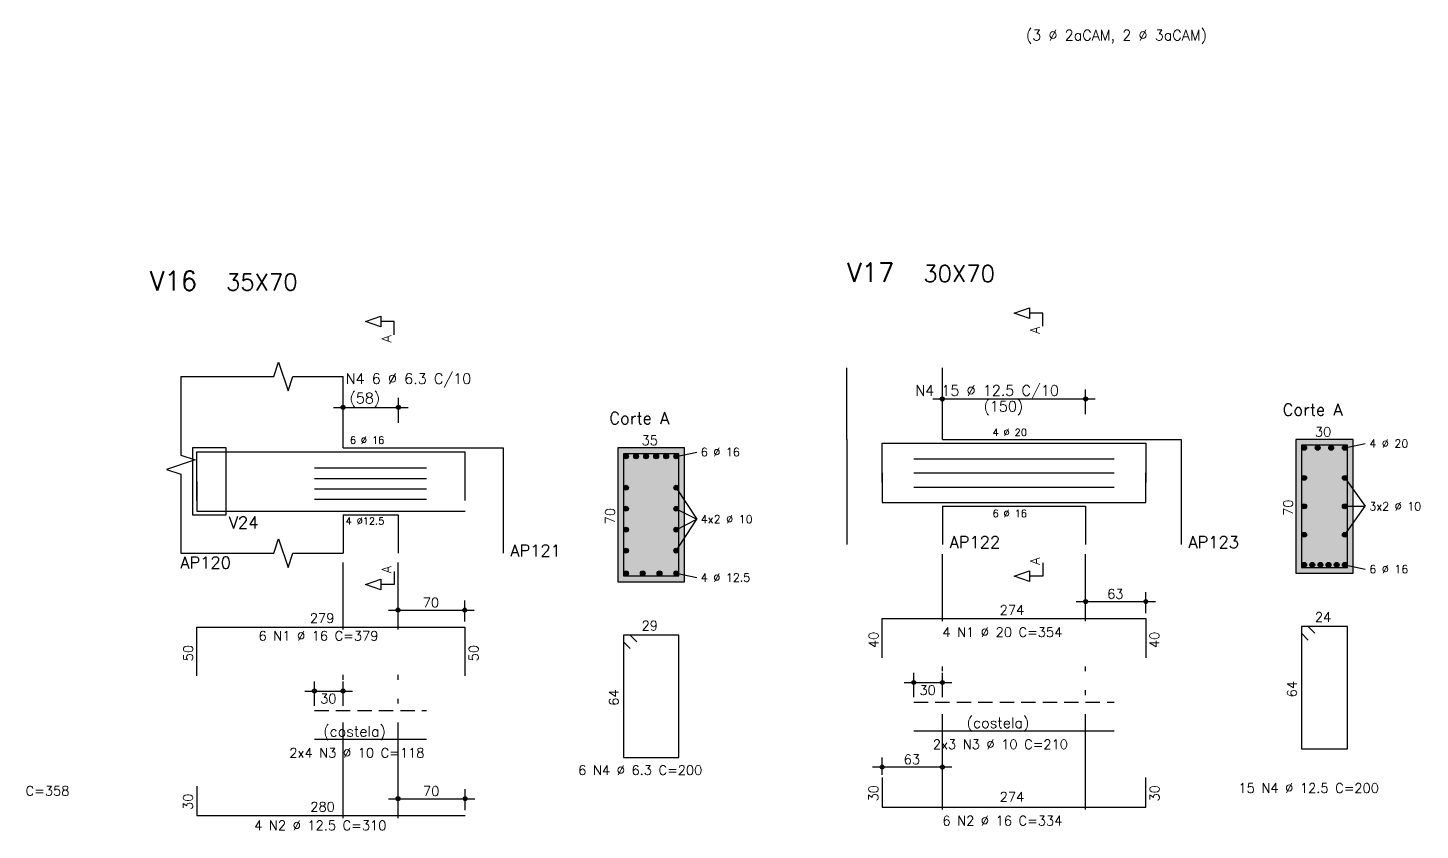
# Model space of a CAD drawing. Extents: x -2.3 to 85.7, y -1.9 to 60.6.
# Drawn here: x 15.09 to 44.24, y 25.73 to 42.54 of the extents above; entities that cross this region are included whole.
import ezdxf

# ---------------------------------------------------------------- set-up
doc = ezdxf.new("R2010")
doc.units = 0
doc.header["$MEASUREMENT"] = 0
doc.linetypes.add('ESTILO_TQS_0001', pattern=[0.45, 0.3, -0.15])
doc.linetypes.add('ESTILO_TQS_0004', pattern=[3.3, 2, -0.4, 0.05, -0.4, 0.05, -0.4])
for name, color, linetype in [('PENA_01', 1, 'CONTINUOUS'), ('PENA_02', 2, 'CONTINUOUS'), ('PENA_03', 3, 'CONTINUOUS'), ('PENA_04', 4, 'CONTINUOUS'), ('PENA_05', 5, 'CONTINUOUS'), ('PENA_06', 6, 'CONTINUOUS'), ('PENA_10', 253, 'CONTINUOUS')]:
    doc.layers.add(name, color=color, linetype=linetype)
doc.styles.get("Standard").update_dxf_attribs({"font": 'ROMANS.SHX'})

msp = doc.modelspace()

# ---------------------------------------------------------------- linework, layer by layer
at = {"layer": 'PENA_01', "linetype": 'Continuous'}
for p, q in [((21.692, 34.269), (21.692, 34.789)), ((22.852, 34.269), (22.852, 34.789)), ((34.04, 34.767), (37.44, 34.767)), ((34.24, 34.447), (34.24, 34.967)), ((37.24, 34.447), (37.24, 34.967)), ((21.492, 34.589), (23.052, 34.589)), ((42.665, 33.742), (43.095, 33.832)), ((28.667, 33.564), (29.097, 33.654)), ((42.665, 33.113), (43.095, 32.517)), ((28.667, 32.907), (29.097, 32.247)), ((28.667, 32.467), (29.097, 32.247)), ((42.665, 31.922), (43.095, 32.517)), ((42.665, 32.517), (43.095, 32.517)), ((28.667, 31.588), (29.097, 32.247)), ((28.667, 32.028), (29.097, 32.247)), ((42.665, 31.292), (43.095, 31.202)), ((28.667, 31.114), (29.097, 31.024)), ((22.642, 30.344), (24.439, 30.344)), ((37.04, 30.522), (38.7, 30.522)), ((20.892, 28.649), (21.892, 28.649)), ((33.44, 28.827), (34.44, 28.827)), ((34.44, 27.057), (32.78, 27.057)), ((22.642, 26.394), (24.449, 26.394))]:
    msp.add_line(p, q, dxfattribs=at)
at = {"layer": 'PENA_01', "linetype": 'ESTILO_TQS_0004'}
for p, q in [((34.24, 30.114), (34.24, 31.517)), ((37.24, 30.114), (37.24, 31.517)), ((21.692, 29.936), (21.692, 31.339)), ((22.842, 29.936), (22.842, 31.339)), ((34.24, 26.164), (34.24, 29.23)), ((37.24, 26.164), (37.24, 29.23)), ((21.692, 25.986), (21.692, 29.052)), ((22.842, 25.986), (22.842, 29.052))]:
    msp.add_line(p, q, dxfattribs=at)
at = {"layer": 'PENA_01', "linetype": 'Continuous'}
msp.add_lwpolyline([(18.542, 33.739), (18.542, 32.339), (19.242, 32.339), (19.242, 33.739), (18.542, 33.739)], dxfattribs=at)
at = {"layer": 'PENA_02', "linetype": 'Continuous'}
for centre, radius in [((34.24, 34.767), 0.0416), ((34.24, 34.767), 0.0208), ((37.24, 34.767), 0.0416), ((37.24, 34.767), 0.0208), ((21.692, 34.589), 0.0416), ((21.692, 34.589), 0.0208), ((22.852, 34.589), 0.0416), ((22.852, 34.589), 0.0208), ((22.842, 30.344), 0.04), ((22.842, 30.344), 0.02), ((24.239, 30.344), 0.04), ((24.239, 30.344), 0.02), ((37.24, 30.522), 0.04), ((37.24, 30.522), 0.02), ((38.5, 30.522), 0.04), ((38.5, 30.522), 0.02), ((33.64, 28.827), 0.04), ((34.24, 28.827), 0.04), ((21.092, 28.649), 0.04), ((21.092, 28.649), 0.02), ((21.692, 28.649), 0.04), ((21.692, 28.649), 0.02), ((33.64, 28.827), 0.02), ((34.24, 28.827), 0.02), ((32.98, 27.057), 0.04), ((32.98, 27.057), 0.02), ((34.24, 27.057), 0.04), ((34.24, 27.057), 0.02), ((22.842, 26.394), 0.04), ((22.842, 26.394), 0.02), ((24.249, 26.394), 0.04), ((24.249, 26.394), 0.02)]:
    msp.add_circle(centre, radius, dxfattribs=at)
at = {"layer": 'PENA_03', "linetype": 'Continuous'}
for p, q in [((32.24, 33.917), (32.24, 35.417)), ((34.24, 33.917), (34.24, 35.417)), ((21.692, 33.739), (21.692, 35.239)), ((32.24, 33.917), (32.24, 32.517)), ((34.24, 33.917), (37.24, 33.917)), ((37.24, 33.917), (39.24, 33.917)), ((39.24, 33.917), (39.24, 32.517)), ((42.84, 33.917), (41.64, 33.917)), ((41.64, 33.917), (41.64, 31.117)), ((42.84, 31.117), (42.84, 33.917)), ((21.692, 33.739), (22.842, 33.739)), ((22.842, 33.739), (25.042, 33.739)), ((25.042, 33.739), (25.042, 32.339)), ((28.842, 33.739), (27.442, 33.739)), ((27.442, 33.739), (27.442, 30.939)), ((28.842, 30.939), (28.842, 33.739)), ((32.24, 32.517), (32.24, 31.717)), ((34.24, 32.517), (37.24, 32.517)), ((34.24, 32.517), (34.24, 31.717)), ((37.24, 32.517), (37.24, 31.717)), ((39.24, 32.517), (39.24, 31.717)), ((21.692, 32.339), (22.842, 32.339)), ((21.692, 32.339), (21.692, 31.539)), ((22.842, 32.339), (22.842, 31.539)), ((25.042, 32.339), (25.042, 31.539)), ((27.442, 30.939), (28.842, 30.939)), ((41.64, 31.117), (42.84, 31.117)), ((37.24, 30.282), (37.24, 30.722)), ((38.5, 30.282), (38.5, 30.722)), ((22.842, 30.104), (22.842, 30.544)), ((24.239, 30.104), (24.239, 30.544)), ((33.64, 28.517), (33.64, 29.027)), ((34.24, 28.517), (34.24, 29.027)), ((21.092, 28.339), (21.092, 28.849)), ((21.692, 28.339), (21.692, 28.849)), ((32.98, 26.895), (32.98, 27.257)), ((34.24, 26.332), (34.24, 27.257)), ((22.842, 26.154), (22.842, 26.594)), ((24.249, 26.154), (24.249, 26.594))]:
    msp.add_line(p, q, dxfattribs=at)
for points in [[(22.762, 36.109), (22.762, 36.386), (22.485, 36.386), (22.485, 36.276), (22.162, 36.386), (22.485, 36.497), (22.485, 36.386)], [(36.34, 36.287), (36.34, 36.564), (36.063, 36.564), (36.063, 36.454), (35.74, 36.564), (36.063, 36.675), (36.063, 36.564)], [(18.292, 35.239), (20.242, 35.239), (20.342, 35.539), (20.542, 34.939), (20.642, 35.239), (21.692, 35.239)], [(18.292, 35.239), (18.292, 33.589), (18.592, 33.489), (17.992, 33.289), (18.292, 33.189), (18.292, 31.539)], [(18.292, 31.539), (20.242, 31.539), (20.342, 31.839), (20.542, 31.239), (20.642, 31.539), (21.692, 31.539)], [(36.34, 31.332), (36.34, 31.056), (36.063, 31.056), (36.063, 30.945), (35.74, 31.056), (36.063, 31.166), (36.063, 31.056)], [(22.762, 31.154), (22.762, 30.878), (22.485, 30.878), (22.485, 30.767), (22.162, 30.878), (22.485, 30.988), (22.485, 30.878)]]:
    msp.add_lwpolyline(points, dxfattribs=at)
for centre in [(27.617, 33.564), (27.827, 33.564), (28.037, 33.564), (28.247, 33.564), (28.457, 33.564), (28.667, 33.564), (41.815, 33.742), (42.098, 33.742), (42.381, 33.742), (42.665, 33.742), (27.617, 32.907), (28.667, 32.907), (41.815, 33.113), (42.665, 33.113), (27.617, 32.467), (28.667, 32.467), (41.815, 32.517), (42.665, 32.517), (27.617, 32.028), (28.667, 32.028), (41.815, 31.922), (42.665, 31.922), (27.617, 31.588), (28.667, 31.588), (41.815, 31.292), (41.985, 31.292), (42.155, 31.292), (42.325, 31.292), (42.495, 31.292), (42.665, 31.292), (27.617, 31.114), (27.967, 31.114), (28.317, 31.114), (28.667, 31.114)]:
    msp.add_circle(centre, 0.05, dxfattribs=at)
for points in [[(27.667, 33.564), (27.592, 33.608), (27.57, 33.582)], [(27.667, 33.564), (27.57, 33.582), (27.57, 33.547)], [(27.667, 33.564), (27.57, 33.547), (27.592, 33.521)], [(27.667, 33.564), (27.626, 33.614), (27.592, 33.608)], [(27.667, 33.564), (27.592, 33.521), (27.626, 33.515)], [(27.667, 33.564), (27.655, 33.597), (27.626, 33.614)], [(27.667, 33.564), (27.626, 33.515), (27.655, 33.532)], [(27.667, 33.564), (27.655, 33.532), (27.667, 33.564)], [(27.877, 33.564), (27.802, 33.608), (27.78, 33.582)], [(27.877, 33.564), (27.78, 33.582), (27.78, 33.547)], [(27.877, 33.564), (27.78, 33.547), (27.802, 33.521)], [(27.877, 33.564), (27.836, 33.614), (27.802, 33.608)], [(27.877, 33.564), (27.802, 33.521), (27.836, 33.515)], [(27.877, 33.564), (27.865, 33.597), (27.836, 33.614)], [(27.877, 33.564), (27.836, 33.515), (27.865, 33.532)], [(27.877, 33.564), (27.865, 33.532), (27.877, 33.564)], [(28.087, 33.564), (28.012, 33.608), (27.99, 33.582)], [(28.087, 33.564), (27.99, 33.582), (27.99, 33.547)], [(28.087, 33.564), (27.99, 33.547), (28.012, 33.521)], [(28.087, 33.564), (28.046, 33.614), (28.012, 33.608)], [(28.087, 33.564), (28.012, 33.521), (28.046, 33.515)], [(28.087, 33.564), (28.075, 33.597), (28.046, 33.614)], [(28.087, 33.564), (28.046, 33.515), (28.075, 33.532)], [(28.087, 33.564), (28.075, 33.532), (28.087, 33.564)], [(28.297, 33.564), (28.222, 33.608), (28.2, 33.582)], [(28.297, 33.564), (28.2, 33.582), (28.2, 33.547)], [(28.297, 33.564), (28.2, 33.547), (28.222, 33.521)], [(28.297, 33.564), (28.256, 33.614), (28.222, 33.608)], [(28.297, 33.564), (28.222, 33.521), (28.256, 33.515)], [(28.297, 33.564), (28.285, 33.597), (28.256, 33.614)], [(28.297, 33.564), (28.256, 33.515), (28.285, 33.532)], [(28.297, 33.564), (28.285, 33.532), (28.297, 33.564)], [(28.507, 33.564), (28.432, 33.608), (28.41, 33.582)], [(28.507, 33.564), (28.41, 33.582), (28.41, 33.547)], [(28.507, 33.564), (28.41, 33.547), (28.432, 33.521)], [(28.507, 33.564), (28.466, 33.614), (28.432, 33.608)], [(28.507, 33.564), (28.432, 33.521), (28.466, 33.515)], [(28.507, 33.564), (28.495, 33.597), (28.466, 33.614)], [(28.507, 33.564), (28.466, 33.515), (28.495, 33.532)], [(28.507, 33.564), (28.495, 33.532), (28.507, 33.564)], [(28.717, 33.564), (28.642, 33.608), (28.62, 33.582)], [(28.717, 33.564), (28.62, 33.582), (28.62, 33.547)], [(28.717, 33.564), (28.62, 33.547), (28.642, 33.521)], [(28.717, 33.564), (28.676, 33.614), (28.642, 33.608)], [(28.717, 33.564), (28.642, 33.521), (28.676, 33.515)], [(28.717, 33.564), (28.705, 33.597), (28.676, 33.614)], [(28.717, 33.564), (28.676, 33.515), (28.705, 33.532)], [(28.717, 33.564), (28.705, 33.532), (28.717, 33.564)], [(41.865, 33.742), (41.79, 33.786), (41.768, 33.76)], [(41.865, 33.742), (41.768, 33.76), (41.768, 33.725)], [(41.865, 33.742), (41.768, 33.725), (41.79, 33.699)], [(41.865, 33.742), (41.823, 33.792), (41.79, 33.786)], [(41.865, 33.742), (41.79, 33.699), (41.823, 33.693)], [(41.865, 33.742), (41.853, 33.775), (41.823, 33.792)], [(41.865, 33.742), (41.823, 33.693), (41.853, 33.71)], [(41.865, 33.742), (41.853, 33.71), (41.865, 33.742)], [(42.148, 33.742), (42.073, 33.786), (42.051, 33.76)], [(42.148, 33.742), (42.051, 33.76), (42.051, 33.725)], [(42.148, 33.742), (42.051, 33.725), (42.073, 33.699)], [(42.148, 33.742), (42.107, 33.792), (42.073, 33.786)], [(42.148, 33.742), (42.073, 33.699), (42.107, 33.693)], [(42.148, 33.742), (42.136, 33.775), (42.107, 33.792)], [(42.148, 33.742), (42.107, 33.693), (42.136, 33.71)], [(42.148, 33.742), (42.136, 33.71), (42.148, 33.742)], [(42.431, 33.742), (42.356, 33.786), (42.334, 33.76)], [(42.431, 33.742), (42.334, 33.76), (42.334, 33.725)], [(42.431, 33.742), (42.334, 33.725), (42.356, 33.699)], [(42.431, 33.742), (42.39, 33.792), (42.356, 33.786)], [(42.431, 33.742), (42.356, 33.699), (42.39, 33.693)], [(42.431, 33.742), (42.42, 33.775), (42.39, 33.792)], [(42.431, 33.742), (42.39, 33.693), (42.42, 33.71)], [(42.431, 33.742), (42.42, 33.71), (42.431, 33.742)], [(42.715, 33.742), (42.64, 33.786), (42.618, 33.76)], [(42.715, 33.742), (42.618, 33.76), (42.618, 33.725)], [(42.715, 33.742), (42.618, 33.725), (42.64, 33.699)], [(42.715, 33.742), (42.673, 33.792), (42.64, 33.786)], [(42.715, 33.742), (42.64, 33.699), (42.673, 33.693)], [(42.715, 33.742), (42.703, 33.775), (42.673, 33.792)], [(42.715, 33.742), (42.673, 33.693), (42.703, 33.71)], [(42.715, 33.742), (42.703, 33.71), (42.715, 33.742)], [(27.667, 32.907), (27.592, 32.95), (27.57, 32.924)], [(27.667, 32.907), (27.626, 32.956), (27.592, 32.95)], [(27.667, 32.907), (27.655, 32.939), (27.626, 32.956)], [(28.717, 32.907), (28.642, 32.95), (28.62, 32.924)], [(28.717, 32.907), (28.676, 32.956), (28.642, 32.95)], [(28.717, 32.907), (28.705, 32.939), (28.676, 32.956)], [(41.865, 33.113), (41.79, 33.156), (41.768, 33.13)], [(41.865, 33.113), (41.768, 33.13), (41.768, 33.096)], [(41.865, 33.113), (41.768, 33.096), (41.79, 33.07)], [(41.865, 33.113), (41.823, 33.162), (41.79, 33.156)], [(41.865, 33.113), (41.79, 33.07), (41.823, 33.064)], [(41.865, 33.113), (41.853, 33.145), (41.823, 33.162)], [(41.865, 33.113), (41.823, 33.064), (41.853, 33.081)], [(41.865, 33.113), (41.853, 33.081), (41.865, 33.113)], [(42.715, 33.113), (42.64, 33.156), (42.618, 33.13)], [(42.715, 33.113), (42.618, 33.13), (42.618, 33.096)], [(42.715, 33.113), (42.618, 33.096), (42.64, 33.07)], [(42.715, 33.113), (42.673, 33.162), (42.64, 33.156)], [(42.715, 33.113), (42.64, 33.07), (42.673, 33.064)], [(42.715, 33.113), (42.703, 33.145), (42.673, 33.162)], [(42.715, 33.113), (42.673, 33.064), (42.703, 33.081)], [(42.715, 33.113), (42.703, 33.081), (42.715, 33.113)], [(27.667, 32.907), (27.57, 32.924), (27.57, 32.89)], [(27.667, 32.907), (27.57, 32.89), (27.592, 32.863)], [(27.667, 32.907), (27.592, 32.863), (27.626, 32.858)], [(27.667, 32.907), (27.626, 32.858), (27.655, 32.875)], [(27.667, 32.907), (27.655, 32.875), (27.667, 32.907)], [(28.717, 32.907), (28.62, 32.924), (28.62, 32.89)], [(28.717, 32.907), (28.62, 32.89), (28.642, 32.863)], [(28.717, 32.907), (28.642, 32.863), (28.676, 32.858)], [(28.717, 32.907), (28.676, 32.858), (28.705, 32.875)], [(28.717, 32.907), (28.705, 32.875), (28.717, 32.907)], [(27.667, 32.467), (27.592, 32.511), (27.57, 32.484)], [(27.667, 32.467), (27.57, 32.484), (27.57, 32.45)], [(27.667, 32.467), (27.57, 32.45), (27.592, 32.424)], [(27.667, 32.467), (27.626, 32.516), (27.592, 32.511)], [(27.667, 32.467), (27.592, 32.424), (27.626, 32.418)], [(27.667, 32.467), (27.655, 32.499), (27.626, 32.516)], [(27.667, 32.467), (27.626, 32.418), (27.655, 32.435)], [(27.667, 32.467), (27.655, 32.435), (27.667, 32.467)], [(28.717, 32.467), (28.642, 32.511), (28.62, 32.484)], [(28.717, 32.467), (28.62, 32.484), (28.62, 32.45)], [(28.717, 32.467), (28.62, 32.45), (28.642, 32.424)], [(28.717, 32.467), (28.676, 32.516), (28.642, 32.511)], [(28.717, 32.467), (28.642, 32.424), (28.676, 32.418)], [(28.717, 32.467), (28.705, 32.499), (28.676, 32.516)], [(28.717, 32.467), (28.676, 32.418), (28.705, 32.435)], [(28.717, 32.467), (28.705, 32.435), (28.717, 32.467)], [(41.865, 32.517), (41.79, 32.561), (41.768, 32.535)], [(41.865, 32.517), (41.768, 32.535), (41.768, 32.5)], [(41.865, 32.517), (41.768, 32.5), (41.79, 32.474)], [(41.865, 32.517), (41.823, 32.567), (41.79, 32.561)], [(41.865, 32.517), (41.79, 32.474), (41.823, 32.468)], [(41.865, 32.517), (41.853, 32.55), (41.823, 32.567)], [(41.865, 32.517), (41.823, 32.468), (41.853, 32.485)], [(41.865, 32.517), (41.853, 32.485), (41.865, 32.517)], [(42.715, 32.517), (42.64, 32.561), (42.618, 32.535)], [(42.715, 32.517), (42.618, 32.535), (42.618, 32.5)], [(42.715, 32.517), (42.618, 32.5), (42.64, 32.474)], [(42.715, 32.517), (42.673, 32.567), (42.64, 32.561)], [(42.715, 32.517), (42.64, 32.474), (42.673, 32.468)], [(42.715, 32.517), (42.703, 32.55), (42.673, 32.567)], [(42.715, 32.517), (42.673, 32.468), (42.703, 32.485)], [(42.715, 32.517), (42.703, 32.485), (42.715, 32.517)], [(27.667, 32.028), (27.592, 32.071), (27.57, 32.045)], [(27.667, 32.028), (27.626, 32.077), (27.592, 32.071)], [(27.667, 32.028), (27.655, 32.06), (27.626, 32.077)], [(28.717, 32.028), (28.642, 32.071), (28.62, 32.045)], [(28.717, 32.028), (28.676, 32.077), (28.642, 32.071)], [(28.717, 32.028), (28.705, 32.06), (28.676, 32.077)], [(27.667, 32.028), (27.57, 32.045), (27.57, 32.011)], [(27.667, 32.028), (27.57, 32.011), (27.592, 31.984)], [(27.667, 32.028), (27.592, 31.984), (27.626, 31.978)], [(27.667, 32.028), (27.626, 31.978), (27.655, 31.996)], [(27.667, 32.028), (27.655, 31.996), (27.667, 32.028)], [(28.717, 32.028), (28.62, 32.045), (28.62, 32.011)], [(28.717, 32.028), (28.62, 32.011), (28.642, 31.984)], [(28.717, 32.028), (28.642, 31.984), (28.676, 31.978)], [(28.717, 32.028), (28.676, 31.978), (28.705, 31.996)], [(28.717, 32.028), (28.705, 31.996), (28.717, 32.028)], [(41.865, 31.922), (41.79, 31.965), (41.768, 31.939)], [(41.865, 31.922), (41.768, 31.939), (41.768, 31.905)], [(41.865, 31.922), (41.768, 31.905), (41.79, 31.879)], [(41.865, 31.922), (41.823, 31.971), (41.79, 31.965)], [(41.865, 31.922), (41.79, 31.879), (41.823, 31.873)], [(41.865, 31.922), (41.853, 31.954), (41.823, 31.971)], [(41.865, 31.922), (41.823, 31.873), (41.853, 31.89)], [(41.865, 31.922), (41.853, 31.89), (41.865, 31.922)], [(42.715, 31.922), (42.64, 31.965), (42.618, 31.939)], [(42.715, 31.922), (42.618, 31.939), (42.618, 31.905)], [(42.715, 31.922), (42.618, 31.905), (42.64, 31.879)], [(42.715, 31.922), (42.673, 31.971), (42.64, 31.965)], [(42.715, 31.922), (42.64, 31.879), (42.673, 31.873)], [(42.715, 31.922), (42.703, 31.954), (42.673, 31.971)], [(42.715, 31.922), (42.673, 31.873), (42.703, 31.89)], [(42.715, 31.922), (42.703, 31.89), (42.715, 31.922)], [(27.667, 31.588), (27.592, 31.632), (27.57, 31.605)], [(27.667, 31.588), (27.57, 31.605), (27.57, 31.571)], [(27.667, 31.588), (27.57, 31.571), (27.592, 31.545)], [(27.667, 31.588), (27.626, 31.637), (27.592, 31.632)], [(27.667, 31.588), (27.592, 31.545), (27.626, 31.539)], [(27.667, 31.588), (27.655, 31.62), (27.626, 31.637)], [(27.667, 31.588), (27.626, 31.539), (27.655, 31.556)], [(27.667, 31.588), (27.655, 31.556), (27.667, 31.588)], [(28.717, 31.588), (28.642, 31.632), (28.62, 31.605)], [(28.717, 31.588), (28.62, 31.605), (28.62, 31.571)], [(28.717, 31.588), (28.62, 31.571), (28.642, 31.545)], [(28.717, 31.588), (28.676, 31.637), (28.642, 31.632)], [(28.717, 31.588), (28.642, 31.545), (28.676, 31.539)], [(28.717, 31.588), (28.705, 31.62), (28.676, 31.637)], [(28.717, 31.588), (28.676, 31.539), (28.705, 31.556)], [(28.717, 31.588), (28.705, 31.556), (28.717, 31.588)], [(41.865, 31.292), (41.79, 31.336), (41.768, 31.31)], [(41.865, 31.292), (41.768, 31.31), (41.768, 31.275)], [(41.865, 31.292), (41.768, 31.275), (41.79, 31.249)], [(41.865, 31.292), (41.823, 31.342), (41.79, 31.336)], [(41.865, 31.292), (41.79, 31.249), (41.823, 31.243)], [(41.865, 31.292), (41.853, 31.325), (41.823, 31.342)], [(41.865, 31.292), (41.823, 31.243), (41.853, 31.26)], [(41.865, 31.292), (41.853, 31.26), (41.865, 31.292)], [(42.035, 31.292), (41.96, 31.336), (41.938, 31.31)], [(42.035, 31.292), (41.938, 31.31), (41.938, 31.275)], [(42.035, 31.292), (41.938, 31.275), (41.96, 31.249)], [(42.035, 31.292), (41.993, 31.342), (41.96, 31.336)], [(42.035, 31.292), (41.96, 31.249), (41.993, 31.243)], [(42.035, 31.292), (42.023, 31.325), (41.993, 31.342)], [(42.035, 31.292), (41.993, 31.243), (42.023, 31.26)], [(42.035, 31.292), (42.023, 31.26), (42.035, 31.292)], [(42.205, 31.292), (42.13, 31.336), (42.108, 31.31)], [(42.205, 31.292), (42.108, 31.31), (42.108, 31.275)], [(42.205, 31.292), (42.108, 31.275), (42.13, 31.249)], [(42.205, 31.292), (42.163, 31.342), (42.13, 31.336)], [(42.205, 31.292), (42.13, 31.249), (42.163, 31.243)], [(42.205, 31.292), (42.193, 31.325), (42.163, 31.342)], [(42.205, 31.292), (42.163, 31.243), (42.193, 31.26)], [(42.205, 31.292), (42.193, 31.26), (42.205, 31.292)], [(42.375, 31.292), (42.3, 31.336), (42.278, 31.31)], [(42.375, 31.292), (42.278, 31.31), (42.278, 31.275)], [(42.375, 31.292), (42.278, 31.275), (42.3, 31.249)], [(42.375, 31.292), (42.333, 31.342), (42.3, 31.336)], [(42.375, 31.292), (42.3, 31.249), (42.333, 31.243)], [(42.375, 31.292), (42.363, 31.325), (42.333, 31.342)], [(42.375, 31.292), (42.333, 31.243), (42.363, 31.26)], [(42.375, 31.292), (42.363, 31.26), (42.375, 31.292)], [(42.545, 31.292), (42.47, 31.336), (42.448, 31.31)], [(42.545, 31.292), (42.448, 31.31), (42.448, 31.275)], [(42.545, 31.292), (42.448, 31.275), (42.47, 31.249)], [(42.545, 31.292), (42.503, 31.342), (42.47, 31.336)], [(42.545, 31.292), (42.47, 31.249), (42.503, 31.243)], [(42.545, 31.292), (42.533, 31.325), (42.503, 31.342)], [(42.545, 31.292), (42.503, 31.243), (42.533, 31.26)], [(42.545, 31.292), (42.533, 31.26), (42.545, 31.292)], [(42.715, 31.292), (42.64, 31.336), (42.618, 31.31)], [(42.715, 31.292), (42.618, 31.31), (42.618, 31.275)], [(42.715, 31.292), (42.618, 31.275), (42.64, 31.249)], [(42.715, 31.292), (42.673, 31.342), (42.64, 31.336)], [(42.715, 31.292), (42.64, 31.249), (42.673, 31.243)], [(42.715, 31.292), (42.703, 31.325), (42.673, 31.342)], [(42.715, 31.292), (42.673, 31.243), (42.703, 31.26)], [(42.715, 31.292), (42.703, 31.26), (42.715, 31.292)], [(27.667, 31.114), (27.592, 31.158), (27.57, 31.132)], [(27.667, 31.114), (27.57, 31.132), (27.57, 31.097)], [(27.667, 31.114), (27.57, 31.097), (27.592, 31.071)], [(27.667, 31.114), (27.626, 31.164), (27.592, 31.158)], [(27.667, 31.114), (27.592, 31.071), (27.626, 31.065)], [(27.667, 31.114), (27.655, 31.147), (27.626, 31.164)], [(27.667, 31.114), (27.626, 31.065), (27.655, 31.082)], [(27.667, 31.114), (27.655, 31.082), (27.667, 31.114)], [(28.017, 31.114), (27.942, 31.158), (27.92, 31.132)], [(28.017, 31.114), (27.92, 31.132), (27.92, 31.097)], [(28.017, 31.114), (27.92, 31.097), (27.942, 31.071)], [(28.017, 31.114), (27.976, 31.164), (27.942, 31.158)], [(28.017, 31.114), (27.942, 31.071), (27.976, 31.065)], [(28.017, 31.114), (28.005, 31.147), (27.976, 31.164)], [(28.017, 31.114), (27.976, 31.065), (28.005, 31.082)], [(28.017, 31.114), (28.005, 31.082), (28.017, 31.114)], [(28.367, 31.114), (28.292, 31.158), (28.27, 31.132)], [(28.367, 31.114), (28.27, 31.132), (28.27, 31.097)], [(28.367, 31.114), (28.27, 31.097), (28.292, 31.071)], [(28.367, 31.114), (28.326, 31.164), (28.292, 31.158)], [(28.367, 31.114), (28.292, 31.071), (28.326, 31.065)], [(28.367, 31.114), (28.355, 31.147), (28.326, 31.164)], [(28.367, 31.114), (28.326, 31.065), (28.355, 31.082)], [(28.367, 31.114), (28.355, 31.082), (28.367, 31.114)], [(28.717, 31.114), (28.642, 31.158), (28.62, 31.132)], [(28.717, 31.114), (28.62, 31.132), (28.62, 31.097)], [(28.717, 31.114), (28.62, 31.097), (28.642, 31.071)], [(28.717, 31.114), (28.676, 31.164), (28.642, 31.158)], [(28.717, 31.114), (28.642, 31.071), (28.676, 31.065)], [(28.717, 31.114), (28.705, 31.147), (28.676, 31.164)], [(28.717, 31.114), (28.676, 31.065), (28.705, 31.082)], [(28.717, 31.114), (28.705, 31.082), (28.717, 31.114)]]:
    msp.add_solid(points, dxfattribs=at)
at = {"layer": 'PENA_04', "linetype": 'Continuous'}
for p, q in [((32.98, 33.017), (32.98, 33.837)), ((32.98, 33.837), (38.5, 33.837)), ((38.5, 33.837), (38.5, 33.017)), ((18.632, 32.639), (18.632, 33.659)), ((18.632, 33.659), (24.242, 33.659)), ((24.242, 33.659), (24.242, 32.639)), ((21.092, 33.323), (23.442, 33.323)), ((33.64, 33.515), (37.84, 33.515)), ((18.632, 33.039), (18.632, 32.419)), ((21.092, 33.103), (23.442, 33.103)), ((32.98, 33.217), (32.98, 32.597)), ((33.64, 33.217), (37.84, 33.217)), ((38.5, 32.597), (38.5, 33.217)), ((21.092, 32.884), (23.442, 32.884)), ((21.092, 32.664), (23.442, 32.664)), ((33.64, 32.92), (37.84, 32.92)), ((18.632, 32.419), (24.249, 32.419)), ((32.98, 32.597), (38.5, 32.597))]:
    msp.add_line(p, q, dxfattribs=at)
for points in [[(27.562, 33.619), (27.562, 31.059), (28.722, 31.059), (28.722, 33.619), (27.562, 33.619)], [(41.76, 33.797), (41.76, 31.237), (42.72, 31.237), (42.72, 33.797), (41.76, 33.797)]]:
    msp.add_lwpolyline(points, dxfattribs=at)
at = {"layer": 'PENA_05', "linetype": 'Continuous'}
for p, q in [((32.98, 29.347), (32.98, 30.167)), ((32.98, 30.167), (38.5, 30.167)), ((38.5, 30.167), (38.5, 29.347)), ((18.632, 28.969), (18.632, 29.989)), ((18.632, 29.989), (24.242, 29.989)), ((24.242, 29.989), (24.242, 28.969)), ((27.702, 29.819), (27.562, 29.819)), ((27.562, 29.819), (27.562, 27.259)), ((28.722, 29.819), (27.562, 29.819)), ((27.562, 29.819), (27.562, 29.679)), ((27.842, 29.679), (27.702, 29.819)), ((28.722, 27.259), (28.722, 29.819)), ((41.9, 29.997), (41.76, 29.997)), ((41.76, 29.997), (41.76, 27.437)), ((42.72, 29.997), (41.76, 29.997)), ((41.76, 29.997), (41.76, 29.857)), ((41.76, 29.857), (41.9, 29.717)), ((42.04, 29.857), (41.9, 29.997)), ((42.72, 27.437), (42.72, 29.997)), ((27.562, 29.679), (27.702, 29.539)), ((33.64, 27.817), (37.84, 27.817)), ((21.092, 27.639), (23.442, 27.639)), ((41.76, 27.437), (42.72, 27.437)), ((27.562, 27.259), (28.722, 27.259)), ((32.98, 26.837), (32.98, 26.217)), ((38.5, 26.217), (38.5, 26.837)), ((18.632, 26.659), (18.632, 26.039)), ((18.632, 26.039), (24.249, 26.039)), ((32.98, 26.217), (38.5, 26.217))]:
    msp.add_line(p, q, dxfattribs=at)
at = {"layer": 'PENA_06', "linetype": 'ESTILO_TQS_0001'}
for p, q in [((33.64, 28.417), (37.84, 28.417)), ((21.092, 28.239), (23.442, 28.239))]:
    msp.add_line(p, q, dxfattribs=at)
at = {"layer": 'PENA_10', "linetype": 'Continuous'}
for points in [[(42.84, 31.117), (42.84, 33.917), (41.64, 33.917)], [(42.84, 31.117), (41.64, 33.917), (41.64, 31.117)], [(28.842, 30.939), (28.842, 33.739), (27.442, 33.739)], [(28.842, 30.939), (27.442, 33.739), (27.442, 30.939)], [(28.842, 30.939), (27.442, 30.939), (28.842, 30.939)], [(42.84, 31.117), (41.64, 31.117), (42.84, 31.117)]]:
    msp.add_solid(points, dxfattribs=at)

# ---------------------------------------------------------------- texts
at = {"layer": 'PENA_01', "linetype": 'Continuous'}
for s, p in [('35X70', (19.242, 37.039)), ('30X70', (33.84, 37.217))]:
    msp.add_text(s, height=0.35, dxfattribs=at).set_placement(p)
at = {"layer": 'PENA_02', "linetype": 'Continuous'}
for s, p in [('V24', (19.298, 32.052)), ('AP122', (34.39, 31.642)), ('AP123', (39.39, 31.642)), ('AP121', (25.192, 31.464)), ('AP120', (18.282, 31.212))]:
    msp.add_text(s, height=0.25, dxfattribs=at).set_placement(p)
at = {"layer": 'PENA_02', "linetype": 'ESTILO_TQS_0004'}
for p in [(34.75, 27.872), (21.277, 27.694)]:
    msp.add_text('(costela)', height=0.22, dxfattribs=at).set_placement(p)
at = {"layer": 'PENA_03', "linetype": 'Continuous'}
for s, height, p in [('(3 %%c 2aCAM, 2 %%c 3aCAM)', 0.22, (35.99, 42.277)), ('N4 6 %%c 6.3 C/10', 0.22, (21.746, 35.082)), ('N4 15 %%c 12.5 C/10', 0.22, (33.672, 34.833)), ('(58)', 0.22, (21.827, 34.671)), ('(150)', 0.22, (35.102, 34.503)), ('Corte A', 0.25, (27.267, 34.239)), ('Corte A', 0.25, (41.365, 34.417)), ('4 %%c 20', 0.15, (35.29, 33.992)), ('30', 0.2, (42.04, 33.977)), ('6 %%c 16', 0.15, (21.834, 33.828)), ('35', 0.2, (27.942, 33.799)), ('4 %%c 20', 0.17, (43.18, 33.747)), ('6 %%c 16', 0.17, (29.182, 33.569)), ('6 %%c 16', 0.15, (35.29, 32.292)), ('3x2 %%c 10', 0.17, (43.18, 32.432)), ('4 %%c12.5', 0.15, (21.745, 32.135)), ('4x2 %%c 10', 0.17, (29.182, 32.162)), ('6 %%c 16', 0.17, (43.18, 31.117)), ('4 %%c 12.5', 0.17, (29.182, 30.939)), ('63', 0.2, (37.69, 30.582)), ('70', 0.2, (23.36, 30.404)), ('274', 0.2, (35.44, 30.247)), ('279', 0.2, (20.996, 30.074)), ('29', 0.2, (27.942, 29.919)), ('24', 0.2, (42.04, 30.097)), ('6 N1 %%c 16 C=379', 0.2, (19.921, 29.705)), ('4 N1 %%c 20 C=354', 0.2, (34.24, 29.782)), ('30', 0.2, (21.212, 28.389)), ('30', 0.2, (33.76, 28.567)), ('2x4 N3 %%c 10 C=118', 0.2, (20.567, 27.254)), ('2x3 N3 %%c 10 C=210', 0.2, (34.04, 27.432)), ('63', 0.2, (33.43, 27.117)), ('6 N4 %%c 6.3 C=200', 0.2, (26.616, 26.892)), ('19 N3 %%c 6.3 C=358', 0.2, (13.193, 26.458)), ('70', 0.2, (23.365, 26.454)), ('274', 0.2, (35.44, 26.333)), ('15 N4 %%c 12.5 C=200', 0.2, (40.44, 26.517)), ('280', 0.2, (21.006, 26.124)), ('6 N2 %%c 16 C=334', 0.2, (34.24, 25.832)), ('4 N2 %%c 12.5 C=310', 0.2, (19.831, 25.734))]:
    msp.add_text(s, height=height, dxfattribs=at).set_placement(p)
for s, p in [('A', (36.28, 36.127)), ('A', (22.702, 35.949)), ('70', (27.382, 32.139)), ('70', (41.58, 32.317)), ('A', (22.702, 31.114)), ('A', (36.28, 31.292)), ('40', (32.9, 29.547)), ('40', (38.78, 29.547)), ('50', (18.548, 29.271)), ('50', (24.526, 29.271)), ('64', (27.462, 28.339)), ('64', (41.66, 28.517)), ('30', (32.896, 26.335)), ('30', (38.784, 26.335)), ('30', (18.545, 26.156))]:
    msp.add_text(s, height=0.2, rotation=90, dxfattribs=at).set_placement(p)
at = {"layer": 'PENA_06', "linetype": 'Continuous'}
for s, p in [('V17', (32.24, 37.217)), ('V16', (17.642, 37.039))]:
    msp.add_text(s, height=0.4, dxfattribs=at).set_placement(p)

doc.saveas('drawing.dxf')
